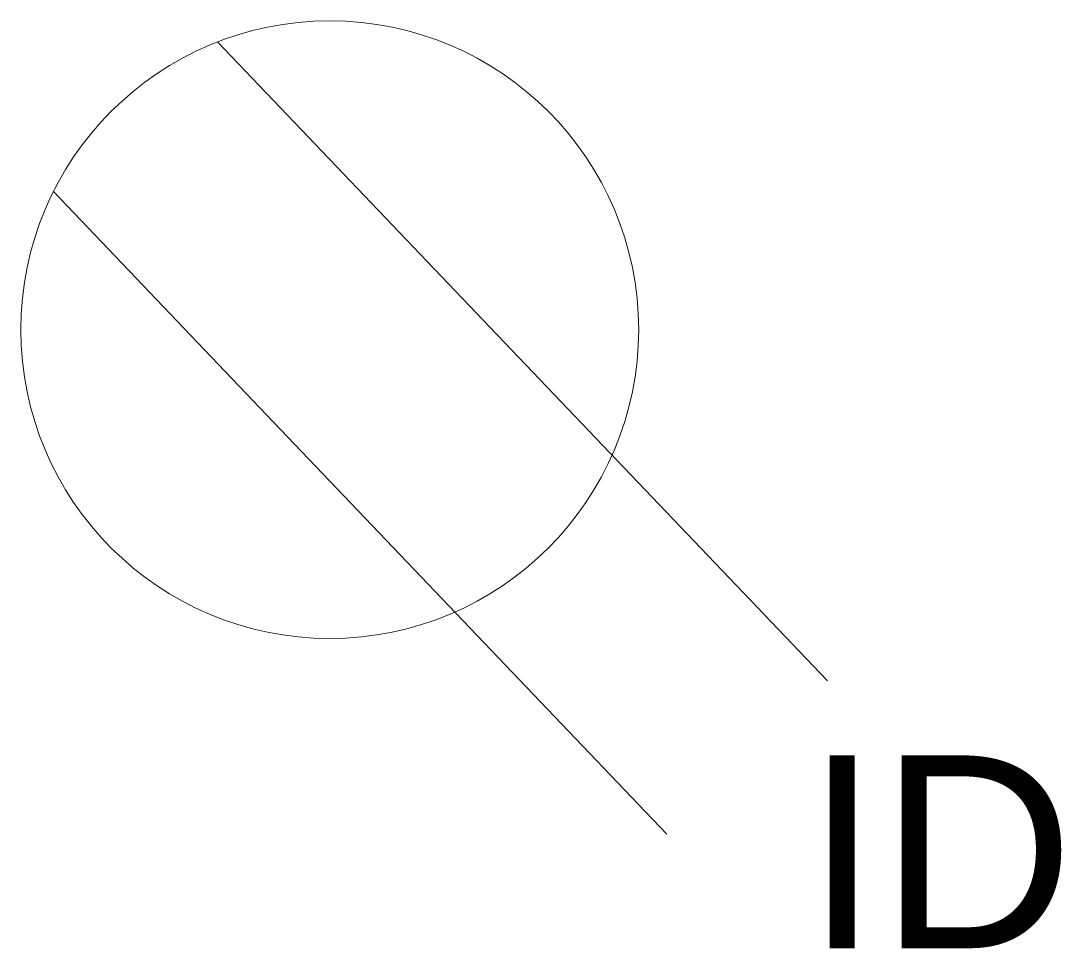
# Model space of a CAD drawing. Header units: inches. Extents: x 503.32 to 512.84, y 192.8 to 201.29.
import ezdxf
from ezdxf.enums import TextEntityAlignment as Align

# ---------------------------------------------------------------- set-up
doc = ezdxf.new("R2010")
doc.units = ezdxf.units.IN
doc.header["$MEASUREMENT"] = 0
doc.layers.get('0').update_dxf_attribs({"color": 1, "lineweight": 9})
doc.layers.add('E101-duplex-tr-wr-1st-floor', color=7, linetype='Continuous', lineweight=9)
doc.styles.add('Dimtext', font='Arial.ttf', dxfattribs={"height": 0.3125})

msp = doc.modelspace()

# ---------------------------------------------------------------- linework, layer by layer
at = {"layer": 'E101-duplex-tr-wr-1st-floor'}
for p, q in [((506.9101, 199.2216), (505.1199, 201.0969)), ((505.4389, 197.8172), (503.6169, 199.7257)), ((506.9101, 199.2216), (510.705, 195.2462)), ((505.4389, 197.8172), (509.2338, 193.8418))]:
    msp.add_line(p, q, dxfattribs=at)
msp.add_circle((506.147, 198.4618), 2.8282, dxfattribs=at)

# ---------------------------------------------------------------- texts
at = {"style": 'Dimtext'}
msp.add_attdef('ID', text='999', height=1.76556, dxfattribs=at).set_placement((511.7278, 193.681), align=Align.MIDDLE_CENTER)

doc.saveas('drawing.dxf')
